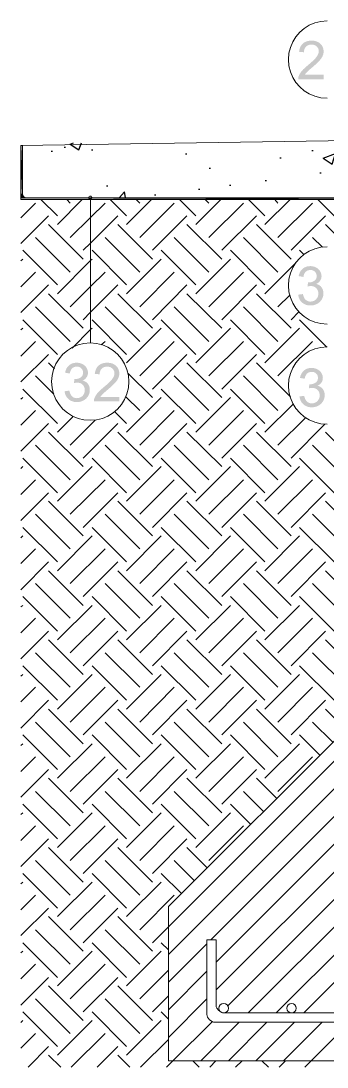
# Model space of a CAD drawing. Header units: millimetres. Extents: x 0 to 297, y 0 to 420.
# Drawn here: x 200.7 to 220.5, y 221.9 to 289.7 of the extents above; entities that cross this region are included whole.
import ezdxf

# ---------------------------------------------------------------- set-up
doc = ezdxf.new("R2010")
doc.units = ezdxf.units.MM
for name, color, linetype in [('1-CORTE-LINEAS', 7, 'Continuous'), ('1-CORTE-RAYADOS', 8, 'Continuous'), ('1-CORTE-RELLENOS', 9, 'Continuous')]:
    doc.layers.add(name, color=color, linetype=linetype)

msp = doc.modelspace()

# ---------------------------------------------------------------- hatches: boundary and pattern name
at = {"layer": '1-CORTE-RAYADOS'}
h = msp.add_hatch(dxfattribs=at)
h.set_pattern_fill('AR-CONC', scale=0.045)
h.paths.add_polyline_path([(200.85, 281.775), (200.85, 278.323), (200.864, 278.323), (200.864, 278.301), (200.886, 278.301), (200.886, 278.28), (200.907, 278.28), (200.907, 278.259), (200.949, 278.259), (200.949, 278.25), (230.65, 278.25), (230.65, 282.05)])
at = {"layer": '1-CORTE-RELLENOS'}
h = msp.add_hatch(color=7, dxfattribs=at)
h.dxf.hatch_style = 1
h.paths.add_polyline_path([(220.318, 286.216), (220.318, 285.921), (218.664, 285.921), (218.666, 285.976), (218.672, 286.029), (218.683, 286.082), (218.7, 286.134), (218.737, 286.218), (218.782, 286.302), (218.837, 286.385), (218.902, 286.467), (218.979, 286.552), (219.072, 286.643), (219.18, 286.74), (219.304, 286.845), (219.491, 287.004), (219.645, 287.145), (219.767, 287.268), (219.855, 287.374), (219.918, 287.47), (219.962, 287.564), (219.989, 287.655), (219.998, 287.743), (219.99, 287.832), (219.965, 287.913), (219.924, 287.986), (219.866, 288.052), (219.796, 288.106), (219.716, 288.145), (219.627, 288.168), (219.527, 288.176), (219.422, 288.168), (219.328, 288.143), (219.244, 288.101), (219.172, 288.044), (219.114, 287.971), (219.072, 287.886), (219.048, 287.788), (219.039, 287.677), (218.722, 287.707), (218.75, 287.873), (218.8, 288.018), (218.873, 288.142), (218.968, 288.245), (219.083, 288.327), (219.216, 288.385), (219.367, 288.42), (219.535, 288.432), (219.705, 288.42), (219.856, 288.382), (219.989, 288.319), (220.103, 288.231), (220.196, 288.126), (220.262, 288.008), (220.302, 287.879), (220.315, 287.738), (220.311, 287.662), (220.299, 287.587), (220.28, 287.513), (220.252, 287.44), (220.216, 287.367), (220.17, 287.292), (220.114, 287.216), (220.048, 287.137), (219.966, 287.049), (219.86, 286.947), (219.73, 286.829), (219.577, 286.696), (219.45, 286.589), (219.348, 286.502), (219.272, 286.432), (219.221, 286.382), (219.184, 286.34), (219.15, 286.299), (219.119, 286.258), (219.092, 286.216)])
h = msp.add_hatch(color=7, dxfattribs=at)
h.dxf.hatch_style = 1
h.paths.add_polyline_path([(200.674, 278.471), (200.78, 278.471), (200.78, 281.625), (200.674, 281.625)])
h = msp.add_hatch(color=7, dxfattribs=at)
h.dxf.hatch_style = 1
h.paths.add_polyline_path([(200.674, 278.45), (200.78, 278.45), (200.78, 278.471), (200.674, 278.471)])
h = msp.add_hatch(color=7, dxfattribs=at)
h.dxf.hatch_style = 1
h.paths.add_polyline_path([(200.674, 278.428), (200.78, 278.428), (200.78, 278.45), (200.674, 278.45)])
h = msp.add_hatch(color=7, dxfattribs=at)
h.dxf.hatch_style = 1
h.paths.add_polyline_path([(200.674, 278.408), (200.801, 278.408), (200.801, 278.428), (200.674, 278.428)])
h = msp.add_hatch(color=7, dxfattribs=at)
h.dxf.hatch_style = 1
h.paths.add_polyline_path([(200.674, 278.386), (200.801, 278.386), (200.801, 278.408), (200.674, 278.408)])
h = msp.add_hatch(color=7, dxfattribs=at)
h.dxf.hatch_style = 1
h.paths.add_polyline_path([(200.674, 278.365), (200.801, 278.365), (200.801, 278.386), (200.674, 278.386)])
h = msp.add_hatch(color=7, dxfattribs=at)
h.dxf.hatch_style = 1
h.paths.add_polyline_path([(200.674, 278.344), (200.822, 278.344), (200.822, 278.365), (200.674, 278.365)])
h = msp.add_hatch(color=7, dxfattribs=at)
h.dxf.hatch_style = 1
h.paths.add_polyline_path([(200.674, 278.323), (200.844, 278.323), (200.844, 278.344), (200.674, 278.344)])
h = msp.add_hatch(color=7, dxfattribs=at)
h.dxf.hatch_style = 1
h.paths.add_polyline_path([(200.674, 278.301), (200.864, 278.301), (200.864, 278.323), (200.674, 278.323)])
h = msp.add_hatch(color=7, dxfattribs=at)
h.dxf.hatch_style = 1
h.paths.add_polyline_path([(200.674, 278.28), (200.886, 278.28), (200.886, 278.301), (200.674, 278.301)])
h = msp.add_hatch(color=7, dxfattribs=at)
h.dxf.hatch_style = 1
h.paths.add_polyline_path([(200.674, 278.259), (200.907, 278.259), (200.907, 278.28), (200.674, 278.28)])
h = msp.add_hatch(color=7, dxfattribs=at)
h.dxf.hatch_style = 1
h.paths.add_polyline_path([(200.674, 278.238), (200.949, 278.238), (200.949, 278.259), (200.674, 278.259)])
h = msp.add_hatch(color=7, dxfattribs=at)
h.dxf.hatch_style = 1
h.paths.add_polyline_path([(200.674, 278.238), (200.674, 278.132), (230.688, 278.132), (230.688, 278.238)])
h = msp.add_hatch(color=7, dxfattribs=at)
h.dxf.hatch_style = 1
h.paths.add_polyline_path([(218.664, 271.954), (218.972, 271.995), (219.003, 271.875), (219.043, 271.772), (219.092, 271.687), (219.151, 271.621), (219.218, 271.57), (219.292, 271.534), (219.372, 271.512), (219.46, 271.505), (219.564, 271.514), (219.66, 271.542), (219.748, 271.589), (219.827, 271.654), (219.892, 271.734), (219.938, 271.822), (219.966, 271.92), (219.975, 272.026), (219.967, 272.127), (219.941, 272.219), (219.898, 272.302), (219.838, 272.376), (219.764, 272.436), (219.68, 272.479), (219.587, 272.505), (219.485, 272.514), (219.439, 272.511), (219.388, 272.504), (219.332, 272.493), (219.27, 272.478), (219.303, 272.748), (219.317, 272.747), (219.33, 272.746), (219.342, 272.745), (219.353, 272.745), (219.448, 272.751), (219.538, 272.77), (219.624, 272.802), (219.705, 272.847), (219.774, 272.905), (219.823, 272.976), (219.853, 273.062), (219.862, 273.161), (219.855, 273.243), (219.833, 273.317), (219.797, 273.383), (219.747, 273.442), (219.686, 273.49), (219.617, 273.525), (219.54, 273.546), (219.454, 273.553), (219.368, 273.546), (219.29, 273.524), (219.218, 273.489), (219.154, 273.44), (219.1, 273.376), (219.057, 273.299), (219.024, 273.208), (219.003, 273.103), (218.694, 273.158), (218.732, 273.304), (218.787, 273.432), (218.86, 273.542), (218.95, 273.635), (219.056, 273.71), (219.174, 273.763), (219.304, 273.795), (219.446, 273.806), (219.546, 273.801), (219.642, 273.784), (219.733, 273.756), (219.821, 273.718), (219.903, 273.67), (219.974, 273.614), (220.035, 273.55), (220.086, 273.478), (220.126, 273.401), (220.156, 273.322), (220.173, 273.24), (220.179, 273.156), (220.174, 273.076), (220.157, 273.001), (220.13, 272.929), (220.091, 272.861), (220.042, 272.798), (219.983, 272.742), (219.914, 272.692), (219.835, 272.649), (219.939, 272.617), (220.03, 272.571), (220.11, 272.511), (220.177, 272.436), (220.231, 272.351), (220.27, 272.256), (220.293, 272.15), (220.301, 272.034), (220.286, 271.876), (220.241, 271.731), (220.166, 271.598), (220.061, 271.477), (219.934, 271.378), (219.791, 271.308), (219.632, 271.265), (219.457, 271.251), (219.3, 271.263), (219.156, 271.3), (219.027, 271.361), (218.912, 271.447), (218.814, 271.552), (218.741, 271.671), (218.69, 271.805)])
h = msp.add_hatch(color=7, dxfattribs=at)
h.dxf.hatch_style = 1
h.paths.add_polyline_path([(203.508, 265.689), (203.817, 265.73), (203.848, 265.609), (203.888, 265.507), (203.937, 265.422), (203.996, 265.355), (204.063, 265.305), (204.136, 265.268), (204.217, 265.247), (204.305, 265.24), (204.409, 265.249), (204.505, 265.277), (204.593, 265.323), (204.671, 265.388), (204.736, 265.468), (204.783, 265.557), (204.811, 265.654), (204.82, 265.76), (204.812, 265.862), (204.786, 265.954), (204.743, 266.037), (204.682, 266.11), (204.608, 266.171), (204.525, 266.214), (204.432, 266.24), (204.33, 266.248), (204.284, 266.246), (204.233, 266.239), (204.176, 266.228), (204.115, 266.212), (204.148, 266.483), (204.162, 266.481), (204.175, 266.48), (204.187, 266.48), (204.197, 266.48), (204.293, 266.486), (204.383, 266.505), (204.469, 266.537), (204.55, 266.582), (204.619, 266.639), (204.668, 266.711), (204.697, 266.796), (204.707, 266.896), (204.7, 266.977), (204.678, 267.051), (204.642, 267.118), (204.591, 267.177), (204.531, 267.225), (204.462, 267.26), (204.385, 267.28), (204.299, 267.287), (204.213, 267.28), (204.134, 267.259), (204.063, 267.224), (203.999, 267.174), (203.945, 267.111), (203.902, 267.034), (203.869, 266.943), (203.847, 266.838), (203.539, 266.893), (203.576, 267.039), (203.632, 267.166), (203.704, 267.277), (203.795, 267.37), (203.901, 267.445), (204.019, 267.498), (204.149, 267.53), (204.291, 267.541), (204.391, 267.535), (204.486, 267.519), (204.578, 267.491), (204.666, 267.453), (204.747, 267.404), (204.819, 267.348), (204.88, 267.284), (204.93, 267.213), (204.971, 267.136), (205, 267.056), (205.018, 266.975), (205.024, 266.89), (205.019, 266.811), (205.002, 266.735), (204.974, 266.664), (204.936, 266.596), (204.887, 266.533), (204.827, 266.476), (204.758, 266.426), (204.68, 266.383), (204.783, 266.351), (204.875, 266.305), (204.954, 266.245), (205.021, 266.171), (205.076, 266.086), (205.114, 265.99), (205.138, 265.885), (205.145, 265.769), (205.13, 265.611), (205.085, 265.465), (205.01, 265.332), (204.906, 265.212), (204.779, 265.113), (204.636, 265.042), (204.477, 265), (204.302, 264.986), (204.145, 264.998), (204.001, 265.035), (203.872, 265.096), (203.756, 265.182), (203.659, 265.287), (203.585, 265.406), (203.535, 265.54)])
h = msp.add_hatch(color=7, dxfattribs=at)
h.dxf.hatch_style = 1
h.paths.add_polyline_path([(207.063, 265.325), (207.063, 265.03), (205.409, 265.03), (205.41, 265.084), (205.416, 265.138), (205.428, 265.191), (205.445, 265.242), (205.481, 265.327), (205.527, 265.411), (205.582, 265.494), (205.646, 265.576), (205.724, 265.66), (205.817, 265.751), (205.925, 265.849), (206.049, 265.953), (206.236, 266.112), (206.39, 266.254), (206.511, 266.377), (206.6, 266.483), (206.662, 266.579), (206.707, 266.673), (206.734, 266.764), (206.743, 266.852), (206.735, 266.94), (206.71, 267.021), (206.669, 267.095), (206.611, 267.161), (206.541, 267.215), (206.461, 267.254), (206.371, 267.277), (206.272, 267.285), (206.167, 267.276), (206.072, 267.251), (205.989, 267.21), (205.916, 267.152), (205.858, 267.08), (205.817, 266.994), (205.792, 266.896), (205.784, 266.786), (205.467, 266.816), (205.495, 266.982), (205.545, 267.127), (205.617, 267.25), (205.712, 267.353), (205.827, 267.435), (205.96, 267.494), (206.111, 267.529), (206.28, 267.541), (206.45, 267.528), (206.601, 267.49), (206.734, 267.427), (206.848, 267.34), (206.941, 267.234), (207.007, 267.117), (207.047, 266.988), (207.06, 266.846), (207.056, 266.771), (207.044, 266.696), (207.024, 266.622), (206.997, 266.549), (206.961, 266.476), (206.915, 266.401), (206.859, 266.324), (206.793, 266.246), (206.711, 266.158), (206.605, 266.055), (206.475, 265.937), (206.321, 265.805), (206.195, 265.698), (206.093, 265.61), (206.017, 265.541), (205.966, 265.49), (205.929, 265.449), (205.895, 265.408), (205.864, 265.366), (205.836, 265.325)])
h = msp.add_hatch(color=7, dxfattribs=at)
h.dxf.hatch_style = 1
h.paths.add_polyline_path([(218.748, 265.35), (219.057, 265.391), (219.087, 265.271), (219.128, 265.168), (219.177, 265.083), (219.236, 265.017), (219.303, 264.966), (219.376, 264.93), (219.457, 264.908), (219.545, 264.901), (219.649, 264.91), (219.745, 264.938), (219.832, 264.985), (219.911, 265.05), (219.976, 265.13), (220.023, 265.218), (220.051, 265.316), (220.06, 265.422), (220.051, 265.523), (220.026, 265.615), (219.982, 265.698), (219.922, 265.772), (219.848, 265.832), (219.765, 265.875), (219.672, 265.901), (219.569, 265.91), (219.524, 265.907), (219.473, 265.9), (219.416, 265.889), (219.355, 265.874), (219.388, 266.144), (219.402, 266.143), (219.415, 266.142), (219.427, 266.141), (219.437, 266.141), (219.533, 266.147), (219.623, 266.167), (219.709, 266.198), (219.79, 266.243), (219.859, 266.301), (219.908, 266.372), (219.937, 266.458), (219.947, 266.557), (219.94, 266.639), (219.918, 266.713), (219.882, 266.779), (219.831, 266.838), (219.77, 266.886), (219.702, 266.921), (219.624, 266.942), (219.539, 266.949), (219.453, 266.942), (219.374, 266.92), (219.303, 266.885), (219.239, 266.836), (219.185, 266.772), (219.142, 266.695), (219.109, 266.604), (219.087, 266.499), (218.778, 266.555), (218.816, 266.7), (218.872, 266.828), (218.944, 266.938), (219.035, 267.031), (219.141, 267.106), (219.259, 267.159), (219.389, 267.191), (219.531, 267.202), (219.631, 267.197), (219.726, 267.18), (219.818, 267.152), (219.906, 267.114), (219.987, 267.066), (220.059, 267.01), (220.12, 266.946), (220.17, 266.874), (220.211, 266.797), (220.24, 266.718), (220.258, 266.636), (220.264, 266.552), (220.258, 266.472), (220.242, 266.397), (220.214, 266.325), (220.176, 266.257), (220.126, 266.194), (220.067, 266.138), (219.998, 266.088), (219.92, 266.045), (220.023, 266.013), (220.115, 265.967), (220.194, 265.907), (220.261, 265.832), (220.315, 265.747), (220.354, 265.652), (220.378, 265.546), (220.385, 265.43), (220.37, 265.272), (220.325, 265.127), (220.25, 264.994), (220.145, 264.873), (220.019, 264.774), (219.876, 264.704), (219.717, 264.661), (219.542, 264.647), (219.385, 264.659), (219.241, 264.696), (219.112, 264.757), (218.996, 264.843), (218.899, 264.948), (218.825, 265.067), (218.775, 265.201)])

# ---------------------------------------------------------------- linework, layer by layer
at = {"layer": '1-CORTE-LINEAS', "color": 7, "lineweight": 15}
for p, q in [((232.742, 282.132), (200.674, 281.625)), ((200.674, 281.625), (200.674, 278.132)), ((201.034, 278.238), (280.705, 278.238)), ((205.182, 268.798), (205.182, 278.238)), ((230.688, 278.132), (200.674, 278.132)), ((230.688, 252.69), (210.241, 232.264))]:
    msp.add_line(p, q, dxfattribs=at)
at = {"layer": '1-CORTE-LINEAS', "color": 7, "lineweight": 5}
for p, q in [((200.674, 281.625), (200.78, 278.471)), ((200.674, 278.471), (200.674, 281.625)), ((200.78, 278.471), (200.78, 281.625)), ((200.674, 278.471), (200.78, 278.45)), ((200.674, 278.45), (200.674, 278.471)), ((200.674, 278.45), (200.78, 278.428)), ((200.674, 278.428), (200.674, 278.45)), ((200.674, 278.428), (200.801, 278.408)), ((200.674, 278.408), (200.674, 278.428)), ((200.674, 278.408), (200.801, 278.386)), ((200.674, 278.386), (200.674, 278.408)), ((200.674, 278.386), (200.801, 278.365)), ((200.674, 278.365), (200.674, 278.386)), ((200.674, 278.365), (200.822, 278.344)), ((200.674, 278.344), (200.674, 278.365)), ((200.674, 278.344), (200.844, 278.323)), ((200.674, 278.323), (200.674, 278.344)), ((200.674, 278.323), (200.864, 278.301)), ((200.674, 278.301), (200.674, 278.323)), ((200.674, 278.301), (200.886, 278.28)), ((200.674, 278.28), (200.674, 278.301)), ((200.674, 278.28), (200.907, 278.259)), ((200.674, 278.259), (200.674, 278.28)), ((200.674, 278.259), (200.949, 278.238)), ((200.674, 278.238), (200.674, 278.259)), ((200.78, 278.45), (200.78, 278.471)), ((200.78, 278.428), (200.78, 278.45)), ((200.801, 278.408), (200.801, 278.428)), ((200.801, 278.386), (200.801, 278.408)), ((200.801, 278.365), (200.801, 278.386)), ((200.822, 278.344), (200.822, 278.365)), ((200.844, 278.323), (200.844, 278.344)), ((200.864, 278.301), (200.864, 278.323)), ((200.886, 278.28), (200.886, 278.301)), ((200.907, 278.259), (200.907, 278.28)), ((200.949, 278.238), (200.949, 278.259)), ((200.674, 276.947), (201.626, 277.899)), ((203.045, 277.074), (201.965, 278.132)), ((203.045, 276.502), (204.653, 278.132)), ((203.87, 277.899), (203.658, 278.132)), ((207.532, 277.074), (206.474, 278.132)), ((207.532, 276.502), (209.141, 278.132)), ((208.379, 277.899), (208.146, 278.132)), ((208.379, 275.656), (210.622, 277.899)), ((212.019, 277.074), (210.961, 278.132)), ((212.019, 276.502), (213.649, 278.132)), ((212.866, 277.899), (212.633, 278.132)), ((212.866, 275.656), (215.11, 277.899)), ((216.506, 277.074), (215.448, 278.132)), ((216.506, 276.502), (218.137, 278.132)), ((217.353, 277.899), (217.142, 278.132)), ((217.353, 275.656), (219.597, 277.899)), ((220.994, 277.074), (219.936, 278.132)), ((200.674, 275.275), (202.473, 277.074)), ((209.204, 274.83), (211.448, 277.074)), ((213.712, 274.83), (215.956, 277.074)), ((218.2, 274.83), (220.443, 277.074)), ((204.717, 274.259), (202.473, 276.502)), ((209.204, 274.259), (206.961, 276.502)), ((213.712, 274.259), (211.448, 276.502)), ((218.2, 274.259), (215.956, 276.502)), ((222.687, 274.259), (220.443, 276.502)), ((203.87, 273.412), (201.626, 275.656)), ((208.379, 273.412), (206.135, 275.656)), ((212.866, 273.412), (210.622, 275.656)), ((217.353, 273.412), (215.11, 275.656)), ((220.232, 275.042), (219.597, 275.656)), ((203.045, 272.587), (200.801, 274.83)), ((207.532, 272.587), (205.288, 274.83)), ((212.019, 272.587), (209.775, 274.83)), ((216.506, 272.587), (214.263, 274.83)), ((219.025, 274.555), (218.75, 274.83)), ((200.674, 274.153), (200.801, 274.259)), ((207.532, 272.015), (209.775, 274.259)), ((212.019, 272.015), (214.263, 274.259)), ((216.506, 272.015), (218.518, 274.026)), ((200.674, 272.459), (201.626, 273.412)), ((208.379, 271.168), (210.622, 273.412)), ((212.866, 271.168), (215.11, 273.412)), ((200.674, 270.787), (202.473, 272.587)), ((209.204, 270.322), (211.448, 272.587)), ((213.712, 270.322), (215.956, 272.587)), ((204.717, 269.771), (202.473, 272.015)), ((209.204, 269.771), (206.961, 272.015)), ((213.712, 269.771), (211.448, 272.015)), ((218.2, 269.771), (215.956, 272.015)), ((217.353, 271.168), (218.115, 271.93)), ((203.87, 268.925), (201.626, 271.168)), ((208.379, 268.925), (206.135, 271.168)), ((212.866, 268.925), (210.622, 271.168)), ((217.353, 268.925), (215.11, 271.168)), ((218.2, 270.322), (218.708, 270.851)), ((203.045, 268.078), (200.801, 270.322)), ((207.532, 268.078), (205.288, 270.322)), ((212.019, 268.078), (209.775, 270.322)), ((216.506, 268.078), (214.263, 270.322)), ((220.528, 268.544), (218.75, 270.322)), ((200.674, 269.665), (200.801, 269.771)), ((203.997, 268.48), (205.182, 269.687)), ((205.182, 269.687), (205.288, 269.771)), ((207.532, 267.528), (209.775, 269.771)), ((212.019, 267.528), (214.263, 269.771)), ((216.506, 267.528), (218.75, 269.771)), ((200.674, 267.972), (201.626, 268.925)), ((205.881, 268.692), (206.135, 268.925)), ((208.379, 266.681), (210.622, 268.925)), ((212.866, 266.681), (215.11, 268.925)), ((217.353, 266.681), (219.597, 268.925)), ((200.674, 266.3), (202.473, 268.078)), ((206.939, 268.078), (206.961, 268.078)), ((209.204, 265.834), (211.448, 268.078)), ((213.712, 265.834), (215.956, 268.078)), ((202.854, 267.147), (202.473, 267.528)), ((213.712, 265.284), (211.448, 267.528)), ((218.158, 265.327), (215.956, 267.528)), ((209.204, 265.284), (207.617, 266.871)), ((202.812, 265.495), (201.626, 266.681)), ((212.866, 264.437), (210.622, 266.681)), ((217.353, 264.437), (215.11, 266.681)), ((203.045, 263.591), (200.801, 265.834)), ((212.019, 263.591), (209.775, 265.834)), ((216.506, 263.591), (214.263, 265.834)), ((200.674, 265.178), (200.801, 265.284)), ((208.379, 264.437), (207.49, 265.327)), ((207.532, 263.04), (209.775, 265.284)), ((212.019, 263.04), (214.263, 265.284)), ((216.506, 263.04), (218.348, 264.861)), ((200.674, 263.485), (201.626, 264.437)), ((203.045, 263.04), (204.061, 264.057)), ((207.532, 263.591), (206.77, 264.353)), ((208.379, 262.194), (210.622, 264.437)), ((212.866, 262.194), (215.11, 264.437)), ((217.353, 262.194), (219.131, 263.972)), ((200.674, 261.813), (202.473, 263.591)), ((203.87, 262.194), (205.5, 263.803)), ((204.717, 261.347), (206.961, 263.591)), ((209.204, 261.347), (211.448, 263.591)), ((213.712, 261.347), (215.956, 263.591)), ((218.2, 261.347), (220.401, 263.548)), ((204.717, 260.797), (202.473, 263.04)), ((209.204, 260.797), (206.961, 263.04)), ((213.712, 260.797), (211.448, 263.04)), ((218.2, 260.797), (215.956, 263.04)), ((222.687, 260.797), (220.443, 263.04)), ((203.87, 259.95), (201.626, 262.194)), ((208.379, 259.95), (206.135, 262.194)), ((212.866, 259.95), (210.622, 262.194)), ((217.353, 259.95), (215.11, 262.194)), ((221.841, 259.95), (219.597, 262.194)), ((203.045, 259.103), (200.801, 261.347)), ((207.532, 259.103), (205.288, 261.347)), ((212.019, 259.103), (209.775, 261.347)), ((216.506, 259.103), (214.263, 261.347)), ((220.994, 259.103), (218.75, 261.347)), ((200.674, 260.67), (200.801, 260.797)), ((203.045, 258.553), (205.288, 260.797)), ((207.532, 258.553), (209.775, 260.797)), ((212.019, 258.553), (214.263, 260.797)), ((216.506, 258.553), (218.75, 260.797)), ((200.674, 258.997), (201.626, 259.95)), ((203.87, 257.707), (206.135, 259.95)), ((208.379, 257.707), (210.622, 259.95)), ((212.866, 257.707), (215.11, 259.95)), ((217.353, 257.707), (219.597, 259.95)), ((200.674, 257.304), (202.473, 259.103)), ((204.717, 256.309), (202.473, 258.553)), ((204.717, 256.86), (206.961, 259.103)), ((209.204, 256.309), (206.961, 258.553)), ((209.204, 256.86), (211.448, 259.103)), ((213.712, 256.309), (211.448, 258.553)), ((213.712, 256.86), (215.956, 259.103)), ((218.2, 256.309), (215.956, 258.553)), ((218.2, 256.86), (220.443, 259.103)), ((222.687, 256.309), (220.443, 258.553)), ((203.87, 255.463), (201.626, 257.707)), ((208.379, 255.463), (206.135, 257.707)), ((212.866, 255.463), (210.622, 257.707)), ((217.353, 255.463), (215.11, 257.707)), ((221.841, 255.463), (219.597, 257.707)), ((203.045, 254.616), (200.801, 256.86)), ((207.532, 254.616), (205.288, 256.86)), ((212.019, 254.616), (209.775, 256.86)), ((216.506, 254.616), (214.263, 256.86)), ((220.994, 254.616), (218.75, 256.86)), ((200.674, 256.183), (200.801, 256.309)), ((203.045, 254.045), (205.288, 256.309)), ((207.532, 254.045), (209.775, 256.309)), ((212.019, 254.045), (214.263, 256.309)), ((216.506, 254.045), (218.75, 256.309)), ((200.674, 254.51), (201.626, 255.463)), ((203.87, 253.219), (206.135, 255.463)), ((208.379, 253.219), (210.622, 255.463)), ((212.866, 253.219), (215.11, 255.463)), ((217.353, 253.219), (219.597, 255.463)), ((200.674, 252.817), (202.473, 254.616)), ((204.717, 252.372), (206.961, 254.616)), ((209.204, 252.372), (211.448, 254.616)), ((213.712, 252.372), (215.956, 254.616)), ((218.2, 252.372), (220.443, 254.616)), ((204.717, 251.801), (202.473, 254.045)), ((209.204, 251.801), (206.961, 254.045)), ((213.712, 251.801), (211.448, 254.045)), ((218.2, 251.801), (215.956, 254.045)), ((222.687, 251.801), (220.443, 254.045)), ((203.87, 250.976), (201.626, 253.219)), ((208.379, 250.976), (206.135, 253.219)), ((212.866, 250.976), (210.622, 253.219)), ((217.353, 250.976), (215.11, 253.219)), ((221.841, 250.976), (219.597, 253.219)), ((210.241, 230.952), (232, 252.69)), ((200.674, 251.695), (200.801, 251.801)), ((203.045, 250.129), (200.801, 252.372)), ((203.045, 249.557), (205.288, 251.801)), ((207.532, 250.129), (205.288, 252.372)), ((207.532, 249.557), (209.775, 251.801)), ((212.019, 250.129), (209.775, 252.372)), ((212.019, 249.557), (214.263, 251.801)), ((216.506, 250.129), (214.263, 252.372)), ((216.506, 249.557), (218.75, 251.801)), ((220.994, 250.129), (218.75, 252.372)), ((210.241, 229.153), (232.593, 251.505)), ((200.674, 250.023), (201.626, 250.976)), ((203.87, 248.732), (206.135, 250.976)), ((208.379, 248.732), (210.622, 250.976)), ((212.866, 248.732), (215.11, 250.976)), ((217.353, 248.732), (219.597, 250.976)), ((200.674, 248.33), (202.473, 250.129)), ((204.717, 247.885), (206.961, 250.129)), ((209.204, 247.885), (211.448, 250.129)), ((213.712, 247.885), (215.956, 250.129)), ((218.2, 247.885), (220.443, 250.129)), ((204.717, 247.314), (202.473, 249.557)), ((209.204, 247.314), (206.961, 249.557)), ((213.712, 247.314), (211.448, 249.557)), ((212.993, 230.106), (232.593, 249.705)), ((218.2, 247.314), (215.956, 249.557)), ((222.687, 247.314), (220.443, 249.557)), ((203.87, 246.488), (201.626, 248.732)), ((208.379, 246.488), (206.135, 248.732)), ((212.866, 246.488), (210.622, 248.732)), ((217.353, 246.488), (215.11, 248.732)), ((221.841, 246.488), (219.597, 248.732)), ((203.045, 245.641), (200.801, 247.885)), ((207.532, 245.641), (205.288, 247.885)), ((212.019, 245.641), (209.775, 247.885)), ((213.353, 228.666), (232.593, 247.906)), ((216.506, 245.641), (214.263, 247.885)), ((220.994, 245.641), (218.75, 247.885)), ((200.674, 247.208), (200.801, 247.314)), ((203.045, 245.07), (205.288, 247.314)), ((207.532, 245.07), (209.775, 247.314)), ((212.019, 245.07), (214.263, 247.314)), ((216.506, 245.07), (218.75, 247.314)), ((200.674, 245.536), (201.626, 246.488)), ((203.87, 244.223), (206.135, 246.488)), ((208.379, 244.223), (210.622, 246.488)), ((212.866, 244.223), (215.11, 246.488)), ((217.353, 244.223), (219.597, 246.488)), ((213.353, 226.867), (232.593, 246.107)), ((200.674, 243.842), (202.473, 245.641)), ((204.717, 242.826), (202.473, 245.07)), ((204.717, 243.398), (206.961, 245.641)), ((209.204, 242.826), (206.961, 245.07)), ((209.204, 243.398), (211.448, 245.641)), ((213.712, 242.826), (211.448, 245.07)), ((213.712, 243.398), (215.956, 245.641)), ((218.2, 242.826), (215.956, 245.07)), ((218.2, 243.398), (220.443, 245.641)), ((221.756, 243.758), (220.443, 245.07)), ((214.093, 225.83), (232.593, 244.308)), ((203.87, 241.98), (201.626, 244.223)), ((208.379, 241.98), (206.135, 244.223)), ((212.866, 241.98), (210.622, 244.223)), ((217.353, 241.98), (215.11, 244.223)), ((220.909, 242.932), (219.597, 244.223)), ((203.045, 241.154), (200.801, 243.398)), ((207.532, 241.154), (205.288, 243.398)), ((212.019, 241.154), (209.775, 243.398)), ((216.506, 241.154), (214.263, 243.398)), ((220.062, 242.085), (218.75, 243.398)), ((200.674, 242.721), (200.801, 242.826)), ((203.045, 240.583), (205.288, 242.826)), ((207.532, 240.583), (209.775, 242.826)), ((212.019, 240.583), (214.263, 242.826)), ((216.506, 240.583), (218.75, 242.826)), ((200.674, 241.027), (201.626, 241.98)), ((203.87, 239.736), (206.135, 241.98)), ((208.379, 239.736), (210.622, 241.98)), ((212.866, 239.736), (215.11, 241.98)), ((215.427, 225.364), (231.747, 241.662)), ((217.353, 239.736), (219.597, 241.98)), ((200.674, 239.355), (202.473, 241.154)), ((204.717, 238.91), (206.961, 241.154)), ((209.204, 238.91), (211.448, 241.154)), ((213.712, 238.91), (215.956, 241.154)), ((204.717, 238.339), (202.473, 240.583)), ((209.204, 238.339), (206.961, 240.583)), ((213.712, 238.339), (211.448, 240.583)), ((217.268, 239.27), (215.956, 240.583)), ((217.226, 225.364), (232.593, 240.71)), ((203.87, 237.492), (201.626, 239.736)), ((208.379, 237.492), (206.135, 239.736)), ((212.866, 237.492), (210.622, 239.736)), ((216.422, 238.424), (215.11, 239.736)), ((203.045, 236.646), (200.801, 238.91)), ((207.532, 236.646), (205.288, 238.91)), ((212.019, 236.646), (209.775, 238.91)), ((215.575, 237.599), (214.263, 238.91)), ((219.025, 225.364), (232.593, 238.932)), ((200.674, 238.233), (200.801, 238.339)), ((203.045, 236.095), (205.288, 238.339)), ((207.532, 236.095), (209.775, 238.339)), ((212.019, 236.095), (214.263, 238.339)), ((200.674, 236.54), (201.626, 237.492)), ((203.87, 235.249), (206.135, 237.492)), ((208.379, 235.249), (210.622, 237.492)), ((212.866, 235.249), (215.11, 237.492)), ((200.674, 234.868), (202.473, 236.646)), ((204.717, 234.402), (206.961, 236.646)), ((209.204, 234.402), (211.448, 236.646)), ((204.717, 233.852), (202.473, 236.095)), ((209.204, 233.852), (206.961, 236.095)), ((212.76, 234.783), (211.448, 236.095)), ((203.87, 233.005), (201.626, 235.249)), ((208.379, 233.005), (206.135, 235.249)), ((211.935, 233.936), (210.622, 235.249)), ((203.045, 232.158), (200.801, 234.402)), ((207.532, 232.158), (205.288, 234.402)), ((211.088, 233.111), (209.775, 234.402)), ((200.674, 233.746), (200.801, 233.852)), ((203.045, 231.608), (205.288, 233.852)), ((207.532, 231.608), (209.775, 233.852)), ((200.674, 232.053), (201.626, 233.005)), ((203.87, 230.762), (206.135, 233.005)), ((208.379, 230.762), (210.622, 233.005)), ((200.674, 230.38), (202.473, 232.158)), ((204.717, 229.915), (206.961, 232.158)), ((204.717, 229.364), (202.473, 231.608)), ((209.204, 229.364), (206.961, 231.608)), ((203.87, 228.518), (201.626, 230.762)), ((208.379, 228.518), (206.135, 230.762)), ((209.204, 229.915), (210.241, 230.952)), ((212.739, 225.258), (212.739, 230.106)), ((212.739, 230.106), (213.353, 230.106)), ((213.353, 225.851), (213.353, 230.106)), ((200.674, 229.259), (200.801, 229.364)), ((203.045, 227.671), (200.801, 229.915)), ((203.045, 227.121), (205.288, 229.364)), ((207.532, 227.671), (205.288, 229.915)), ((207.532, 227.121), (209.775, 229.364)), ((210.241, 229.449), (209.775, 229.915)), ((210.241, 227.354), (212.739, 229.851)), ((200.674, 227.565), (201.626, 228.518)), ((203.87, 226.274), (206.135, 228.518)), ((208.379, 226.274), (210.241, 228.137)), ((210.241, 225.555), (212.739, 228.074)), ((200.674, 225.872), (202.473, 227.671)), ((204.717, 225.428), (206.961, 227.671)), ((204.717, 224.877), (202.473, 227.121)), ((209.204, 224.877), (206.961, 227.121)), ((203.87, 224.031), (201.626, 226.274)), ((208.379, 224.031), (206.135, 226.274)), ((209.204, 225.428), (210.241, 226.465)), ((210.241, 223.776), (212.739, 226.274)), ((203.045, 223.184), (200.801, 225.428)), ((207.532, 223.184), (205.288, 225.428)), ((210.241, 224.962), (209.775, 225.428)), ((267.624, 225.364), (213.84, 225.364)), ((200.674, 224.75), (200.801, 224.877)), ((203.045, 222.633), (205.288, 224.877)), ((207.532, 222.633), (209.775, 224.877)), ((210.537, 222.253), (213.078, 224.793)), ((212.337, 222.253), (214.835, 224.771)), ((268.132, 224.771), (213.247, 224.771)), ((214.136, 222.253), (216.634, 224.771)), ((215.914, 222.253), (218.433, 224.771)), ((217.713, 222.253), (220.21, 224.771)), ((219.512, 222.253), (222.01, 224.771)), ((200.674, 223.078), (201.626, 224.031)), ((203.935, 221.851), (206.135, 224.031)), ((208.443, 221.851), (210.241, 223.649)), ((201.141, 221.851), (202.473, 223.184)), ((203.256, 221.851), (202.473, 222.633)), ((205.628, 221.851), (206.961, 223.184)), ((207.743, 221.851), (206.961, 222.633)), ((210.118, 221.851), (210.537, 222.253)), ((212.248, 221.851), (211.829, 222.253)), ((212.93, 221.851), (213.331, 222.253)), ((214.605, 221.851), (215.025, 222.253)), ((216.736, 221.851), (216.316, 222.253)), ((217.42, 221.851), (217.84, 222.253)), ((219.093, 221.851), (219.512, 222.253))]:
    msp.add_line(p, q, dxfattribs=at)
at = {"layer": '1-CORTE-LINEAS', "color": 7, "lineweight": 9}
for points in [[(220.539, 289.71), (220.132, 289.677), (219.746, 289.582), (219.386, 289.43), (219.057, 289.226), (218.765, 288.975), (218.514, 288.683), (218.31, 288.355), (218.158, 287.995), (218.063, 287.609), (218.03, 287.202), (218.063, 286.795), (218.158, 286.409), (218.31, 286.049), (218.514, 285.721), (218.765, 285.429), (219.057, 285.178), (219.386, 284.974), (219.746, 284.822), (220.132, 284.727), (220.539, 284.694)], [(220.539, 275.063), (220.132, 275.03), (219.746, 274.935), (219.386, 274.783), (219.057, 274.579), (218.765, 274.328), (218.514, 274.036), (218.31, 273.708), (218.158, 273.348), (218.063, 272.962), (218.03, 272.555), (218.063, 272.148), (218.158, 271.762), (218.31, 271.402), (218.514, 271.073), (218.765, 270.781), (219.057, 270.53), (219.386, 270.326), (219.746, 270.174), (220.132, 270.079), (220.539, 270.046)], [(207.68, 266.311), (207.647, 266.717), (207.552, 267.103), (207.4, 267.463), (207.196, 267.792), (206.945, 268.084), (206.653, 268.335), (206.324, 268.539), (205.965, 268.691), (205.579, 268.786), (205.172, 268.819), (204.765, 268.786), (204.379, 268.691), (204.019, 268.539), (203.691, 268.335), (203.398, 268.084), (203.148, 267.792), (202.944, 267.463), (202.792, 267.103), (202.697, 266.717), (202.664, 266.311), (202.697, 265.904), (202.792, 265.518), (202.944, 265.158), (203.148, 264.829), (203.398, 264.537), (203.691, 264.286), (204.019, 264.082), (204.379, 263.93), (204.765, 263.835), (205.172, 263.803), (205.579, 263.835), (205.965, 263.93), (206.324, 264.082), (206.653, 264.286), (206.945, 264.537), (207.196, 264.829), (207.4, 265.158), (207.552, 265.518), (207.647, 265.904), (207.68, 266.311)], [(220.539, 268.565), (220.132, 268.532), (219.746, 268.437), (219.386, 268.285), (219.057, 268.081), (218.765, 267.83), (218.514, 267.538), (218.31, 267.209), (218.158, 266.85), (218.063, 266.464), (218.03, 266.057), (218.063, 265.65), (218.158, 265.264), (218.31, 264.904), (218.514, 264.575), (218.765, 264.283), (219.057, 264.032), (219.386, 263.828), (219.746, 263.676), (220.132, 263.581), (220.539, 263.548)]]:
    msp.add_lwpolyline(points, dxfattribs=at)
at = {"layer": '1-CORTE-LINEAS', "color": 7, "lineweight": 5}
for points in [[(200.78, 281.625), (200.674, 281.625), (200.78, 278.471)], [(200.78, 278.471), (200.674, 278.471), (200.78, 278.45)], [(200.78, 278.45), (200.674, 278.45), (200.78, 278.428)], [(200.801, 278.428), (200.674, 278.428), (200.801, 278.408)], [(200.801, 278.408), (200.674, 278.408), (200.801, 278.386)], [(200.801, 278.386), (200.674, 278.386), (200.801, 278.365)], [(200.822, 278.365), (200.674, 278.365), (200.822, 278.344)], [(200.844, 278.344), (200.674, 278.344), (200.844, 278.323)], [(200.864, 278.323), (200.674, 278.323), (200.864, 278.301)], [(200.886, 278.301), (200.674, 278.301), (200.886, 278.28)], [(200.907, 278.28), (200.674, 278.28), (200.907, 278.259)], [(200.949, 278.259), (200.674, 278.259), (200.949, 278.238)], [(230.688, 278.238), (200.674, 278.238), (230.688, 278.132), (230.688, 278.238)], [(200.674, 278.238), (230.688, 278.132), (200.674, 278.132), (200.674, 278.238)], [(203.87, 275.656), (205.182, 276.968), (206.135, 277.899)], [(204.717, 274.83), (205.182, 275.296), (206.961, 277.074)], [(203.045, 272.015), (205.182, 274.174), (205.288, 274.259)], [(203.87, 271.168), (205.182, 272.481), (206.135, 273.412)], [(204.717, 270.322), (205.182, 270.808), (206.961, 272.587)], [(214.136, 225.671), (214.112, 225.79), (214.046, 225.888), (213.948, 225.954), (213.829, 225.978), (213.709, 225.954), (213.612, 225.888), (213.546, 225.79), (213.522, 225.671), (213.546, 225.552), (213.612, 225.454), (213.709, 225.388), (213.829, 225.364), (213.948, 225.388), (214.046, 225.454), (214.112, 225.552), (214.136, 225.671)], [(218.539, 225.671), (218.515, 225.79), (218.449, 225.888), (218.351, 225.954), (218.232, 225.978), (218.112, 225.954), (218.015, 225.888), (217.949, 225.79), (217.925, 225.671), (217.949, 225.552), (218.015, 225.454), (218.112, 225.388), (218.232, 225.364), (218.351, 225.388), (218.449, 225.454), (218.515, 225.552), (218.539, 225.671)], [(213.84, 225.364), (213.755, 225.364), (213.67, 225.406), (213.501, 225.533), (213.395, 225.681), (213.353, 225.766), (213.353, 225.851)], [(213.247, 224.771), (213.163, 224.771), (213.078, 224.814), (212.908, 224.919), (212.781, 225.089), (212.739, 225.258)]]:
    msp.add_lwpolyline(points, dxfattribs=at)
at = {"layer": '1-CORTE-LINEAS', "color": 7, "lineweight": 15}
for points in [[(201.034, 278.238), (200.949, 278.259), (200.864, 278.301), (200.801, 278.386), (200.78, 278.471), (200.78, 281.625)], [(205.267, 278.248), (205.26, 278.286), (205.239, 278.316), (205.209, 278.337), (205.172, 278.344), (205.135, 278.337), (205.105, 278.316), (205.084, 278.286), (205.077, 278.248), (205.084, 278.211), (205.105, 278.181), (205.135, 278.161), (205.172, 278.153), (205.209, 278.161), (205.239, 278.181), (205.26, 278.211), (205.267, 278.248)], [(210.241, 232.264), (210.241, 222.253), (271.138, 222.253), (271.138, 232.264)]]:
    msp.add_lwpolyline(points, dxfattribs=at)

doc.saveas('drawing.dxf')
